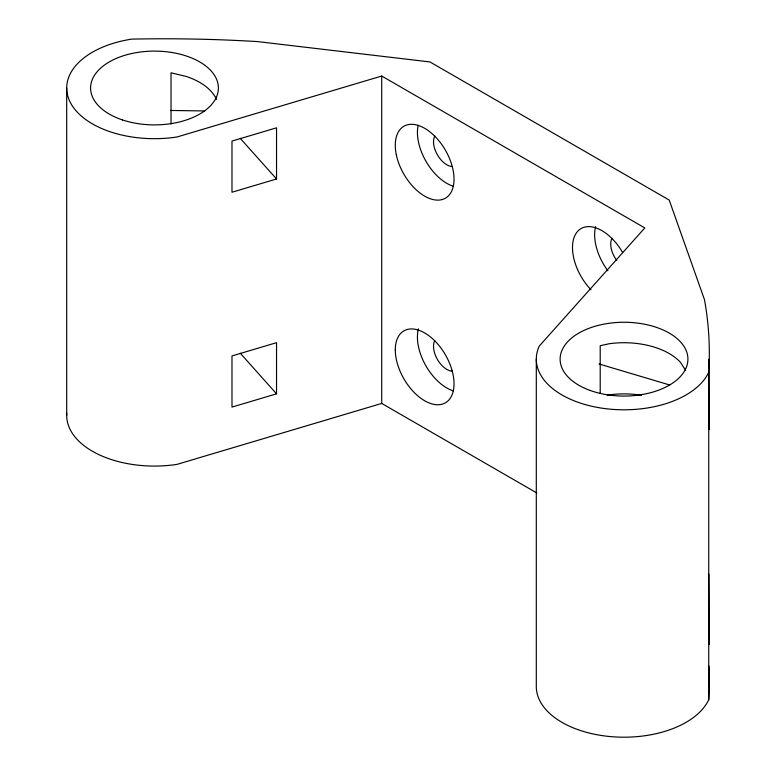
<?xml version="1.0" encoding="UTF-8"?>
<svg xmlns="http://www.w3.org/2000/svg" width="776" height="776" viewBox="0 0 776 776"><rect width="100%" height="100%" fill="white"/><g stroke="black" fill="none" stroke-linecap="round" stroke-linejoin="round"><path stroke-width="1.16" d="M600.207 393.296L600.207 345.708L609.548 343.681A63.904 36.899 0 0 1 680.397 362.246L685.644 370.365M708.74 372.267A87.717 50.644 0 0 1 601.313 408.079A87.717 50.644 0 0 1 539.291 346.057L644.808 227.931L381.724 76.038L177.112 136.954A87.717 50.644 0 0 1 69.685 101.142A87.717 50.644 0 0 1 131.716 39.12A900.412 519.852 0 0 1 257.486 41.584L429.972 61.944L669.203 200.062L704.482 299.652A900.412 519.852 0 0 1 708.74 372.267L708.74 699.661A87.717 50.644 0 0 1 612.565 736.763A87.717 50.644 0 0 1 536.303 686.556L536.303 359.162M276.537 178.975L231.985 192.235L231.985 141.077L276.537 127.817L276.537 178.975L240.279 138.38M276.537 393.83L231.985 407.09L231.985 355.932L276.537 342.672L276.537 393.83L240.279 353.235M536.846 492.993L381.724 403.433L177.112 464.349A87.717 50.644 0 0 1 66.784 413.239M607.21 395.343L609.548 394.839A63.904 36.899 0 0 1 641.471 395.285M170.507 110.464L204.864 110.949M599.004 363.954L669.659 384.983M708.886 359.172L709.303 429.341L708.886 410.329M708.886 574.027L709.303 644.196L708.886 625.184M381.724 76.038L381.724 403.433M216.106 97.039L216.106 99.415M171.021 123.976L171.021 72.818L186.444 76.504A63.904 36.899 0 0 1 216.213 98.911M66.697 88.037L66.697 415.432M452.427 166.578A18.799 10.854 60 0 1 437.412 154.851A18.799 10.854 60 0 1 434.764 135.984M452.427 371.2A18.799 10.854 60 0 1 437.412 359.472A18.799 10.854 60 0 1 434.764 340.606M453.349 186.269A41.545 23.988 60 0 1 418.167 125.334M607.88 270.766A41.545 23.988 60 0 1 595.638 226.573M616.784 260.435A18.799 10.854 60 0 1 611.973 238.29M591.021 289.787A41.545 23.988 60 0 1 577.325 231.714A41.545 23.988 60 0 1 622.643 252.53M453.349 390.9A41.545 23.988 60 0 1 418.429 328.888M708.963 666.109A900.412 519.852 0 0 1 708.74 699.661M396.284 154.608A41.545 23.988 60 0 0 445.434 198.19A41.545 23.988 60 0 0 432.261 133.841A41.545 23.988 60 0 0 396.284 154.608M395.285 349.879A41.545 23.988 60 0 0 439.342 404.694A41.545 23.988 60 0 0 439.342 345.941A41.545 23.988 60 0 0 395.285 349.879M122.53 119.95A63.904 36.899 0 0 0 218.395 87.998A63.904 36.899 0 0 0 122.53 56.047A63.904 36.899 0 0 0 122.53 119.95M590.235 390.483A63.904 36.899 0 0 0 687.885 360.394A63.904 36.899 0 0 0 593.931 326.609A63.904 36.899 0 0 0 590.235 390.483"/></g></svg>
